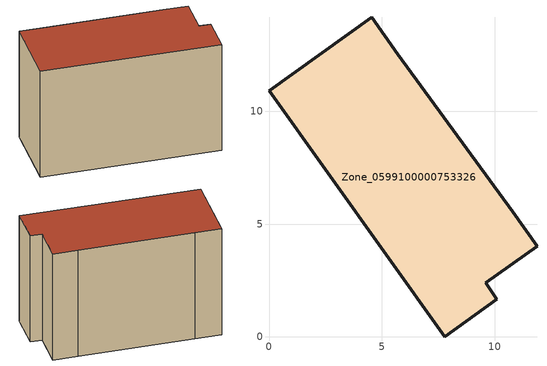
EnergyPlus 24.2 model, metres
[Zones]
Zone_0599100000753326
 floor ground (C_G): 7.79,0 0,10.91 4.56,14.17 5.71,12.53 10.79,5.55 11.87,4.01 9.59,2.4 10.1,1.66 z0
 wall outside (C_F): 0,10.91 7.79,0 10.1,1.66 9.59,2.4 11.87,4.01 10.79,5.55 5.71,12.53 4.56,14.17 0,10.91 z0:8.88
 roof outside (C_R): 10.1,1.66 9.59,2.4 11.87,4.01 10.79,5.55 5.71,12.53 4.56,14.17 0,10.91 7.79,0 z8.88
[BUILDING]
Pand.0599100000753326: North Axis=0; Terrain=City; Loads Convergence Tolerance Value=0.04; Temperature Convergence Tolerance Value=0.4; Solar Distribution=FullExterior; Maximum Number of Warmup Days=25; Minimum Number of Warmup Days=1
[Site:Location]
Rotterdam.The.Hague.AP_ZH_NLD Design_Conditions: Latitude=51.96; Longitude=4.45; Time Zone=1; Elevation=-4.5
[SITE:GROUNDTEMPERATURE:BUILDINGSURFACE]
18, 18, 18, 18, 18, 18, 18, 18, 18, 18, 18, 18
[MATERIAL] Thermal Absorptance=0.9; Solar Absorptance=0.7; Visible Absorptance=0.7
Name | Roughness | Thickness | Conductivity | Density | Specific Heat
G.TI.2006-2014 | MediumSmooth | 0.15 | 0.06 | 540 | 1210
F.TI.2006-2014 | Rough | 0.3 | 0.12 | 1920 | 840
R.TI.2006-2014 | MediumRough | 0.2 | 0.08 | 1500 | 1000
[CONSTRUCTION]
C_G: G.TI.2006-2014
C_F: F.TI.2006-2014
C_R: R.TI.2006-2014
[ZONE]
Zone_0599100000753326: Type=1; Multiplier=1; Ceiling Height=Autocalculate; Volume=Autocalculate; Floor Area=autocalculate; Part of Total Floor Area=Yes
[ZONEINFILTRATION:DESIGNFLOWRATE]
Infil_Zone_0599100000753326: Zone or ZoneList or Space or SpaceList=Zone_0599100000753326; Schedule=AlwaysOn; Design Flow Rate Calculation Method=Flow/Area; Flow Rate per Floor Area=0.0015; Constant Term Coefficient=1; Temperature Term Coefficient=0; Velocity Term Coefficient=0; Velocity Squared Term Coefficient=0
[HVACTEMPLATE:ZONE:IDEALLOADSAIRSYSTEM]
Zone_0599100000753326: Maximum Heating Supply Air Temperature=50; Minimum Cooling Supply Air Temperature=13; Maximum Heating Supply Air Humidity Ratio=0.0156; Minimum Cooling Supply Air Humidity Ratio=0.0077; Heating Limit=NoLimit; Cooling Limit=NoLimit; Dehumidification Control Type=ConstantSensibleHeatRatio; Cooling Sensible Heat Ratio=0.7; Dehumidification Setpoint=60; Humidification Control Type=None; Humidification Setpoint=30; Outdoor Air Method=None; Outdoor Air Flow Rate per Person=0.00944; Outdoor Air Flow Rate per Zone Floor Area=0; Outdoor Air Flow Rate per Zone=0; Demand Controlled Ventilation Type=None; Outdoor Air Economizer Type=NoEconomizer; Heat Recovery Type=None; Sensible Heat Recovery Effectiveness=0.7; Latent Heat Recovery Effectiveness=0.65
[ZONECONTROL:THERMOSTAT]
ThermostatControl_Zone_0599100000753326: Zone or ZoneList=Zone_0599100000753326; Control Type Schedule=DualSetpointControlType; Control 1=Thermostat_Zone_0599100000753326; Temperature Difference Between Cutout And Setpoint=0
[THERMOSTATSETPOINT:DUALSETPOINT]
Thermostat_Zone_0599100000753326: Heating Setpoint Temperature Schedule=HeatingSetpoint_Zone_0599100000753326; Cooling Setpoint Temperature Schedule=CoolingSetpoint_Zone_0599100000753326
[SCHEDULE:COMPACT]
HeatingSetpoint_Zone_0599100000753326: Through: 12/31, For: AllDays, Until: 24:00, 21
CoolingSetpoint_Zone_0599100000753326: Through: 12/31, For: AllDays, Until: 24:00, 24
DualSetpointControlType: Through: 12/31, For: AllDays, Until: 24:00, 4
AlwaysOn: Through: 12/31, For: AllDays, Until: 24:00, 1
